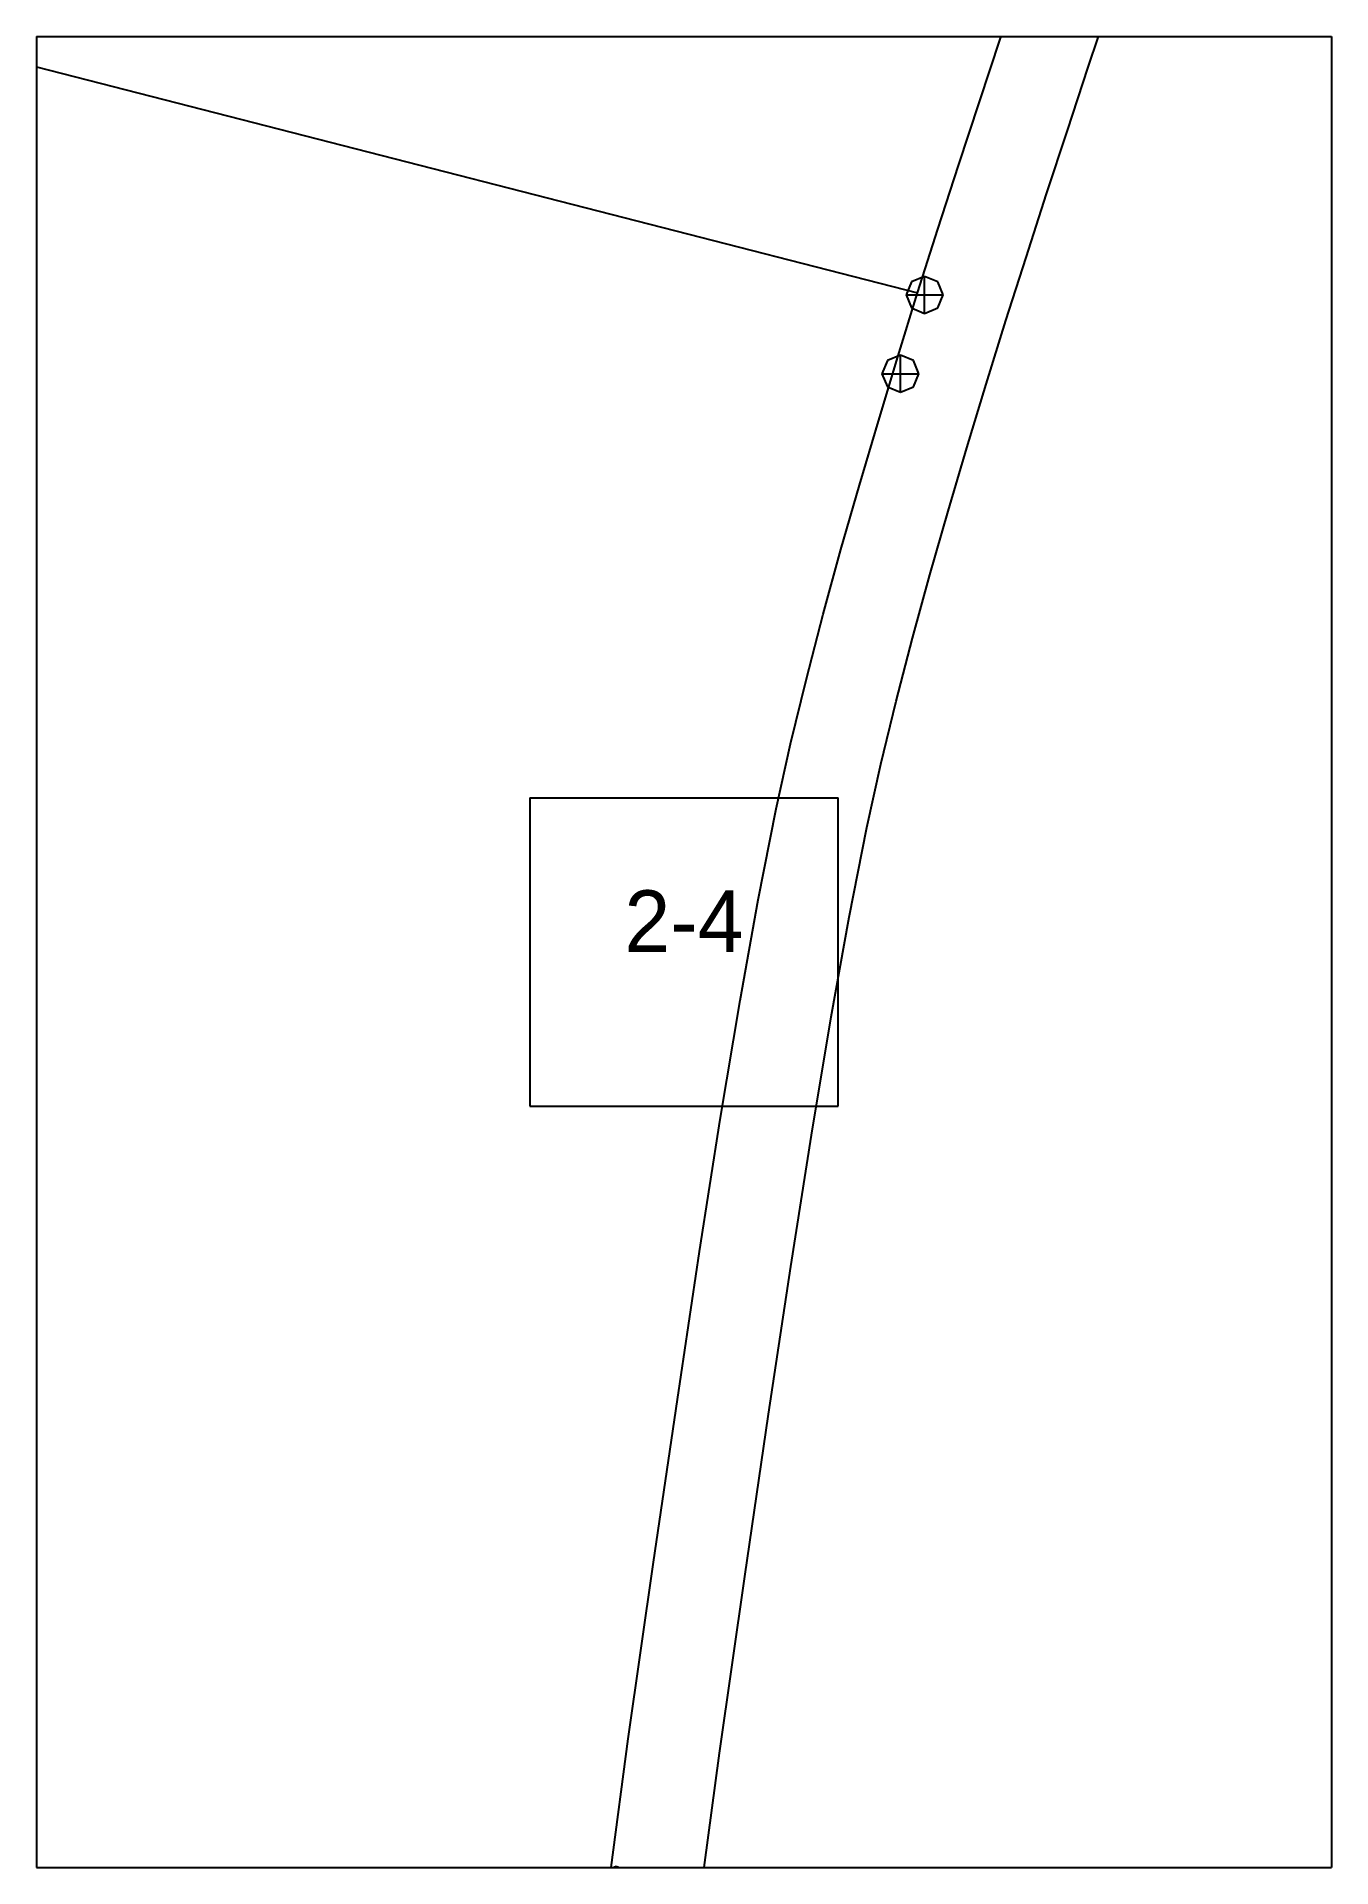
# Paper-space layout 'Plan 2-4' of a CAD drawing. Header units: metres, sheet in millimetres. Extents: x 0 to 210, y 0 to 297.
# The model-space entities are those that its viewports show. They can reach past a viewport. Long polylines and large blocks are cut down to what shows.
import ezdxf
from ezdxf.enums import TextEntityAlignment as Align

# ---------------------------------------------------------------- set-up
doc = ezdxf.new("R2010")
doc.units = ezdxf.units.M
for name, color, linetype in [('default', 7, 'Continuous'), ('TEXTLAYER', 7, 'Continuous'), ('VIEWPORTS', 7, 'Continuous')]:
    doc.layers.add(name, color=color, linetype=linetype)

msp = doc.modelspace()

# ---------------------------------------------------------------- linework, layer by layer
at = {"color": 9}
for p, q in [((630, 0), (630, -297)), ((630, 0), (630, -297)), ((840, 0), (840, -297)), ((840, 0), (840, -297)), ((420, -297), (630, -297)), ((420, -297), (630, -297)), ((630, -297), (840, -297)), ((630, -297), (630, -594)), ((630, -297), (840, -297)), ((630, -297), (630, -594)), ((840, -297), (1050, -297)), ((840, -297), (840, -594)), ((840, -297), (1050, -297)), ((840, -297), (840, -594)), ((710, -420.5), (760, -420.5)), ((710, -420.5), (710, -470.5)), ((760, -470.5), (760, -420.5)), ((710, -470.5), (760, -470.5)), ((420, -594), (630, -594)), ((420, -594), (630, -594)), ((630, -594), (840, -594)), ((630, -594), (630, -891)), ((630, -594), (840, -594)), ((630, -594), (630, -891)), ((840, -594), (1050, -594)), ((840, -594), (840, -891)), ((840, -594), (1050, -594)), ((840, -594), (840, -891))]:
    msp.add_line(p, q, dxfattribs=at)
at = {"layer": 'default', "color": 7, "linetype": 'Continuous'}
for p, q in [((435.94, -252.08), (772.88, -338.55)), ((786.34, -297.24), (789.86, -286.77)), ((800.58, -301.95), (804.08, -291.54)), ((782.93, -307.56), (786.34, -297.24)), ((797.18, -312.24), (800.58, -301.95)), ((779.54, -317.89), (782.93, -307.56)), ((793.81, -322.52), (797.18, -312.24)), ((776.19, -328.23), (779.54, -317.89)), ((790.47, -332.81), (793.81, -322.52)), ((772.88, -338.55), (776.19, -328.23)), ((787.18, -343.05), (790.47, -332.81)), ((769.67, -348.96), (772.88, -338.55)), ((771.9, -336.78), (771.02, -338.9)), ((774.02, -335.9), (771.9, -336.78)), ((776.15, -336.78), (774.02, -335.9)), ((774.02, -341.9), (774.02, -335.9)), ((777.02, -338.9), (776.15, -336.78)), ((771.02, -338.9), (771.9, -341.02)), ((771.02, -338.9), (777.02, -338.9)), ((771.9, -341.02), (774.02, -341.9)), ((774.02, -341.9), (776.15, -341.02)), ((776.15, -341.02), (777.02, -338.9)), ((783.99, -353.4), (787.18, -343.05)), ((766.53, -359.36), (769.67, -348.96)), ((767.98, -349.56), (767.1, -351.69)), ((770.1, -348.69), (767.98, -349.56)), ((770.1, -354.69), (770.1, -348.69)), ((772.22, -349.56), (770.1, -348.69)), ((773.1, -351.69), (772.22, -349.56)), ((767.1, -351.69), (767.98, -353.81)), ((767.1, -351.69), (773.1, -351.69)), ((772.22, -353.81), (773.1, -351.69)), ((780.88, -363.71), (783.99, -353.4)), ((767.98, -353.81), (770.1, -354.69)), ((770.1, -354.69), (772.22, -353.81)), ((763.45, -369.78), (766.53, -359.36)), ((777.83, -374.01), (780.88, -363.71)), ((760.46, -380.22), (763.45, -369.78)), ((774.89, -384.3), (777.83, -374.01)), ((757.58, -390.68), (760.46, -380.22)), ((772.06, -394.57), (774.89, -384.3)), ((754.85, -401.18), (757.58, -390.68)), ((769.39, -404.81), (772.06, -394.57)), ((752.3, -411.71), (754.85, -401.18)), ((766.92, -415.04), (769.39, -404.81)), ((749.97, -422.28), (752.3, -411.71)), ((764.66, -425.3), (766.92, -415.04)), ((747.04, -437.06), (749.97, -422.28)), ((761.78, -439.84), (764.66, -425.3)), ((744.09, -453.38), (747.04, -437.06)), ((758.85, -456.02), (761.78, -439.84)), ((740.88, -472.67), (744.09, -453.38)), ((755.66, -475.2), (758.85, -456.02)), ((737.54, -494.06), (740.88, -472.67)), ((752.34, -496.51), (755.66, -475.2)), ((733.92, -518.11), (737.54, -494.06)), ((748.73, -520.5), (752.34, -496.51)), ((730.06, -544.48), (733.92, -518.11)), ((744.88, -546.83), (748.73, -520.5)), ((725.96, -573.16), (730.06, -544.48)), ((740.78, -575.47), (744.88, -546.83)), ((721.81, -604.05), (725.96, -573.16)), ((736.63, -606.34), (740.78, -575.47)), ((723.99, -593.85), (721.87, -594.72)), ((726.11, -594.72), (723.99, -593.85)), ((723.99, -599.85), (723.99, -593.85)), ((721.87, -594.72), (720.99, -596.85)), ((726.99, -596.85), (726.11, -594.72))]:
    msp.add_line(p, q, dxfattribs=at)

# ---------------------------------------------------------------- texts
at = {"layer": 'TEXTLAYER', "color": 1}
msp.add_text('2-4', height=10, dxfattribs=at).set_placement((735, -445.5), align=Align.CENTER)

psp = doc.layouts.new('Plan 2-4')

# ---------------------------------------------------------------- viewports
at = {"layer": 'VIEWPORTS'}
psp.add_viewport(center=(105, 148.5), size=(210, 297), view_center_point=(735, -445.5), view_height=297, dxfattribs=at)

doc.saveas('drawing.dxf')
